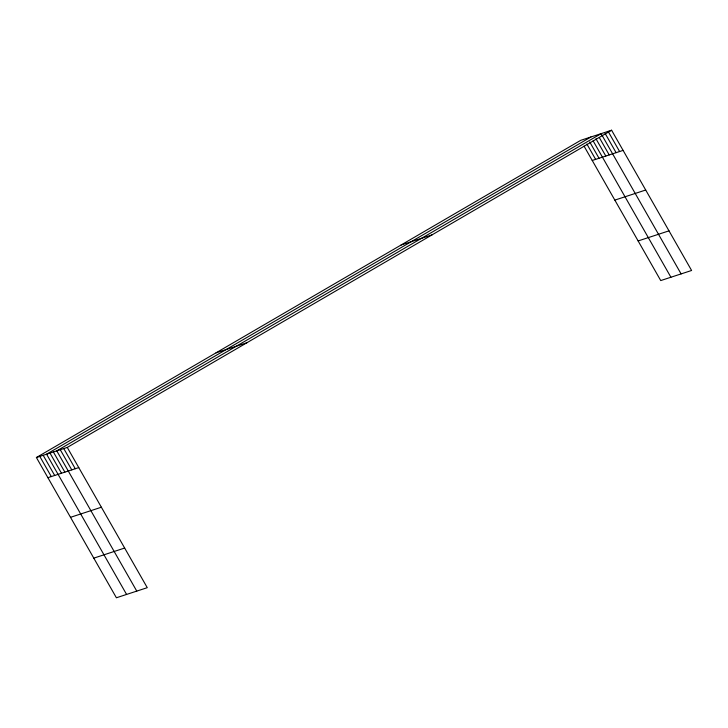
<?xml version="1.0" encoding="UTF-8"?>
<svg xmlns="http://www.w3.org/2000/svg" width="728" height="728" viewBox="0 0 728 728"><rect width="100%" height="100%" fill="white"/><g stroke="black" fill="none" stroke-linecap="round" stroke-linejoin="round"><path stroke-width="1.09" d="M36.4 457.521L67.267 447.429L147.265 587.678L116.398 597.77L36.4 457.521L580.735 140.322L611.602 130.23L691.6 270.479L660.733 280.571L584.02 146.073M590.918 136.991L46.583 454.19L126.581 594.439M67.267 447.429L611.602 130.23M592.228 160.478L623.104 150.387M401.101 244.999L431.977 234.907M614.832 200.109L645.709 190.017M216.034 352.843L246.901 342.751M638.128 240.941L668.996 230.849M47.902 477.686L78.77 467.594M70.507 517.317L101.374 507.225M93.794 558.139L124.661 548.048M608.108 131.368L619.601 151.524M605.15 133.47L616.106 152.671M681.108 273.91L601.11 133.661L56.775 450.86L136.773 591.109M599.353 137.647L609.209 154.928M595.959 138.757L605.814 156.038M593.111 140.832L670.916 277.241M589.716 141.942L599.026 158.258M586.868 144.007L595.622 159.368M63.773 448.575L75.266 468.732M60.269 449.722L71.772 469.879M53.381 451.97L64.874 472.135M49.986 453.08L61.48 473.245M43.189 455.3L54.691 475.466M39.794 456.411L51.297 476.576"/></g></svg>
